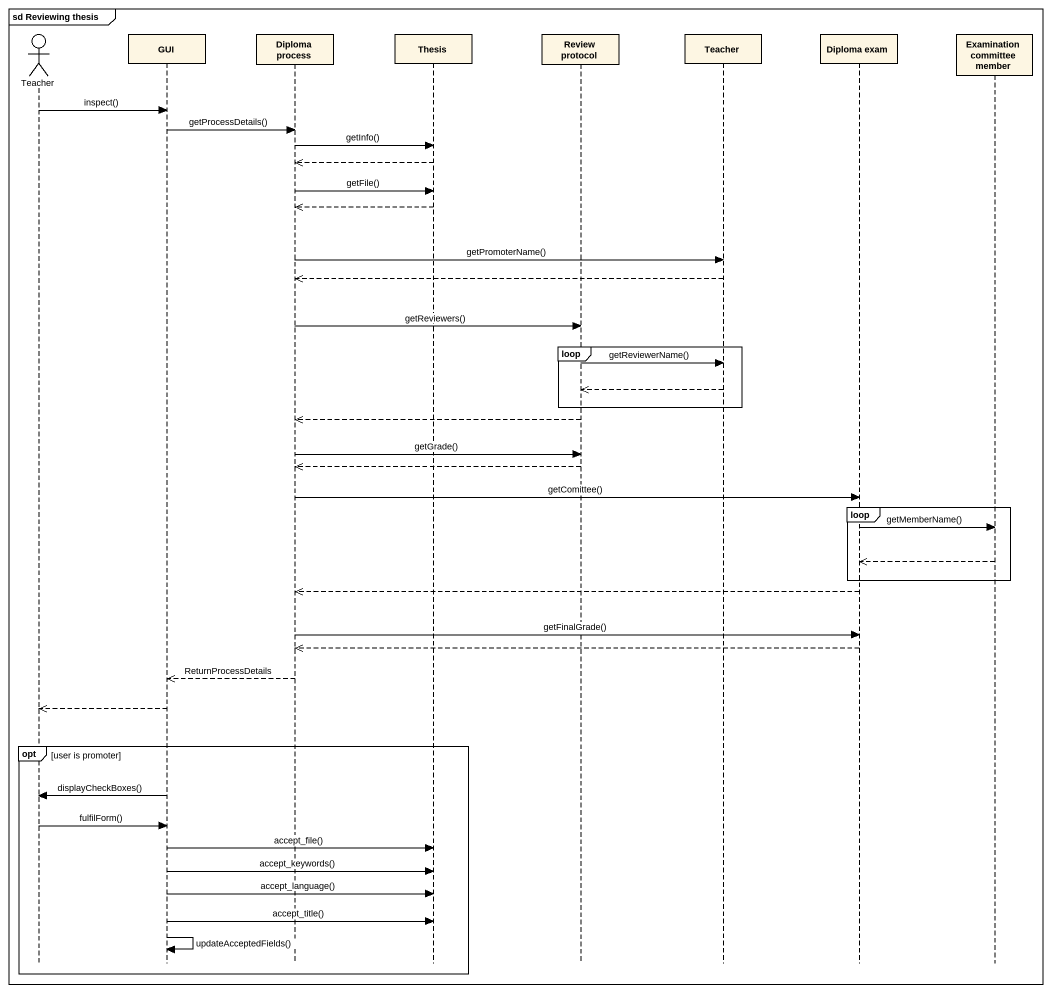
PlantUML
@startuml
mainframe sd Reviewing thesis
hide footbox
actor Teacher
participant GUI
participant "Diploma process" as Diploma_process
participant Thesis
participant "Review protocol" as Review_protocol
participant "Teacher" as Teacher_2
participant "Diploma exam" as Diploma_exam
participant "Examination committee member" as Examination_committee_member

Teacher -> GUI : inspect()
GUI -> Diploma_process : getProcessDetails()
Diploma_process -> Thesis : getInfo()
Thesis -->> Diploma_process
Diploma_process -> Thesis : getFile()
Thesis -->> Diploma_process
Diploma_process -> Teacher_2 : getPromoterName()
Teacher_2 -->> Diploma_process
Diploma_process -> Review_protocol : getReviewers()
loop
  Review_protocol -> Teacher_2 : getReviewerName()
  Teacher_2 -->> Review_protocol
end
Review_protocol -->> Diploma_process
Diploma_process -> Review_protocol : getGrade()
Review_protocol -->> Diploma_process
Diploma_process -> Diploma_exam : getComittee()
loop
  Diploma_exam -> Examination_committee_member : getMemberName()
  Examination_committee_member -->> Diploma_exam
end
Diploma_exam -->> Diploma_process
Diploma_process -> Diploma_exam : getFinalGrade()
Diploma_exam -->> Diploma_process
Diploma_process -->> GUI : ReturnProcessDetails
GUI -->> Teacher
opt user is promoter
  GUI -> Teacher : displayCheckBoxes()
  Teacher -> GUI : fulfilForm()
  GUI -> Thesis : accept_file()
  GUI -> Thesis : accept_keywords()
  GUI -> Thesis : accept_language()
  GUI -> Thesis : accept_title()
  GUI -> GUI : updateAcceptedFields()
end
@enduml
